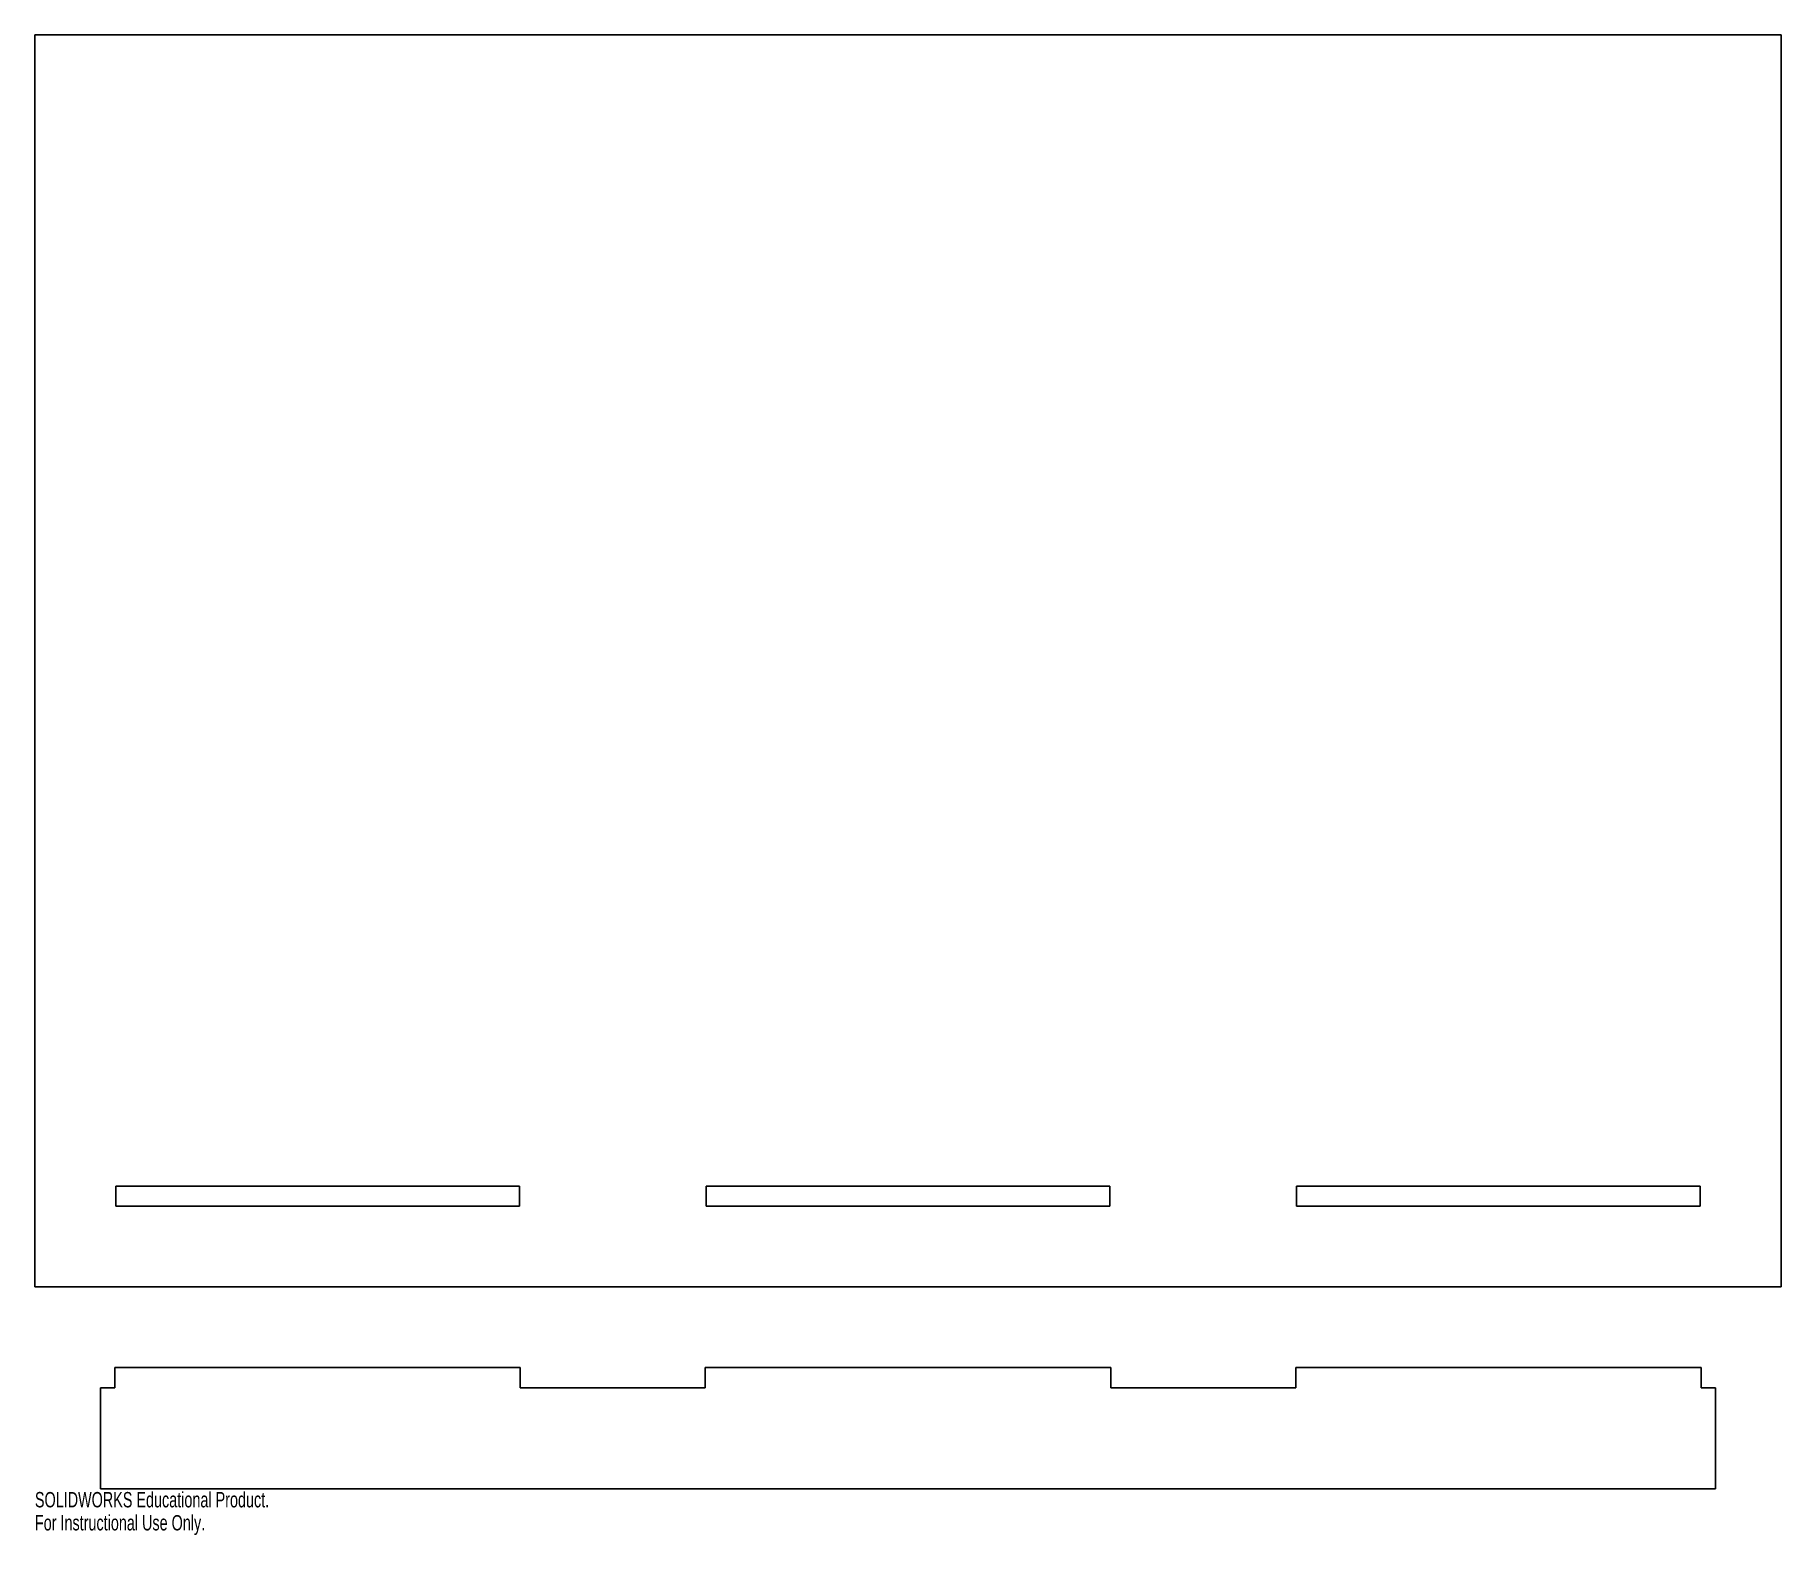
# Model space of a CAD drawing. Header units: inches. Extents: x 0 to 21.6, y -3.1 to 15.5.
import ezdxf

# ---------------------------------------------------------------- set-up
doc = ezdxf.new("R2010")
doc.units = ezdxf.units.IN
doc.header["$MEASUREMENT"] = 0
doc.styles.add('SLDTEXTSTYLE0', font='TXT', dxfattribs={"width": 0.7})

msp = doc.modelspace()

# ---------------------------------------------------------------- linework, layer by layer
at = {"color": 7, "linetype": 'Continuous', "lineweight": 25}
for p, q in [((21.625, 15.5), (0, 15.5)), ((0, 15.5), (0, 0)), ((21.625, 0), (21.625, 15.5)), ((6, 1.245), (1, 1.245)), ((1, 1.245), (1, 1)), ((6, 1), (6, 1.245)), ((8.3125, 1.245), (8.3125, 1)), ((13.3125, 1.245), (8.3125, 1.245)), ((13.3125, 1), (13.3125, 1.245)), ((20.625, 1.245), (15.625, 1.245)), ((15.625, 1.245), (15.625, 1)), ((20.625, 1), (20.625, 1.245)), ((1, 1), (6, 1)), ((8.3125, 1), (13.3125, 1)), ((15.625, 1), (20.625, 1)), ((0, 0), (21.625, 0)), ((0.99, -1.25), (0.99, -1)), ((6.01, -1), (0.99, -1)), ((6.01, -1), (6.01, -1.25)), ((8.3025, -1.25), (8.3025, -1)), ((13.3225, -1), (8.3025, -1)), ((13.3225, -1), (13.3225, -1.25)), ((15.615, -1.25), (15.615, -1)), ((20.635, -1), (15.615, -1)), ((20.635, -1), (20.635, -1.25)), ((0.8125, -2.5), (0.8125, -1.25)), ((0.8125, -1.25), (0.99, -1.25)), ((6.01, -1.25), (8.3025, -1.25)), ((13.3225, -1.25), (15.615, -1.25)), ((20.635, -1.25), (20.8125, -1.25)), ((20.8125, -2.5), (20.8125, -1.25)), ((20.8125, -2.5), (0.8125, -2.5))]:
    msp.add_line(p, q, dxfattribs=at)

# ---------------------------------------------------------------- texts
at = {"color": 7, "linetype": 'Continuous', "char_height": 0.1903, "attachment_point": 1, "style": 'SLDTEXTSTYLE0'}
for s, insert in [('SOLIDWORKS Educational Product.', (0, -2.5401)), ('For Instructional Use Only.', (0, -2.8256))]:
    msp.add_mtext(s, dxfattribs=dict(at, insert=insert))

doc.saveas('drawing.dxf')
